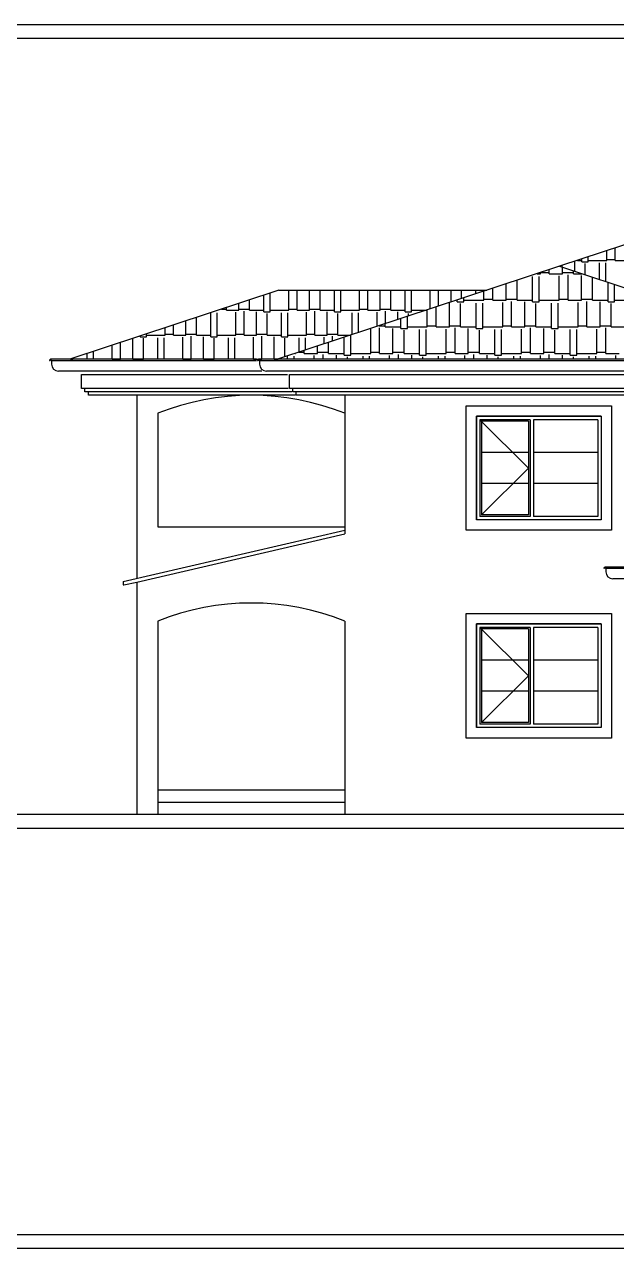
# Model space of a CAD drawing. Extents: x 3907.4 to 3911.57, y -3054.42 to -3053.7.
# Drawn here: x 3910.6411 to 3910.812, y -3054.0531 to -3053.6995 of the extents above; entities that cross this region are included whole.
import ezdxf

# ---------------------------------------------------------------- set-up
doc = ezdxf.new("R2010")
doc.units = 0
doc.header["$LTSCALE"] = 2
doc.header["$MEASUREMENT"] = 0
doc.linetypes.add('ACAD_ISO07W100', pattern=[3.5, 0.5, -3])
for name, color, linetype in [('DOĞRAMA', 2, 'CONTINUOUS'), ('DUVAR', 7, 'CONTINUOUS'), ('KİREMİT', 9, 'CONTINUOUS'), ('TEXT', 11, 'CONTINUOUS')]:
    doc.layers.add(name, color=color, linetype=linetype)

msp = doc.modelspace()

# ---------------------------------------------------------------- linework, layer by layer
at = {"layer": 'DOĞRAMA'}
for p, q in [((3910.807581628489, -3053.812611044727), (3910.771581628489, -3053.812611044727)), ((3910.771581628489, -3053.812611044727), (3910.771581628489, -3053.842611044727)), ((3910.772581628488, -3053.81371048544), (3910.772581628488, -3053.841611044727)), ((3910.787081628489, -3053.81371048544), (3910.772581628488, -3053.81371048544)), ((3910.787081628489, -3053.81371048544), (3910.787081628489, -3053.841611044727)), ((3910.806581628488, -3053.81371048544), (3910.788081628488, -3053.81371048544)), ((3910.788081628488, -3053.81371048544), (3910.788081628488, -3053.841611044727)), ((3910.806581628488, -3053.81371048544), (3910.806581628488, -3053.81971048544)), ((3910.807581628489, -3053.812611044727), (3910.807581628489, -3053.842611044727)), ((3910.806581628488, -3053.817256552561), (3910.806581628488, -3053.841611044727)), ((3910.807581628489, -3053.842611044727), (3910.771581628489, -3053.842611044727)), ((3910.787081628489, -3053.841611044727), (3910.772581628488, -3053.841611044727)), ((3910.806581628488, -3053.841611044727), (3910.788081628488, -3053.841611044727)), ((3910.807581628489, -3053.872611044726), (3910.771581628489, -3053.872611044726)), ((3910.771581628489, -3053.872611044726), (3910.771581628489, -3053.902611044727)), ((3910.772581628488, -3053.87371048544), (3910.772581628488, -3053.901611044726)), ((3910.787081628489, -3053.87371048544), (3910.772581628488, -3053.87371048544)), ((3910.787081628489, -3053.87371048544), (3910.787081628489, -3053.901611044726)), ((3910.806581628488, -3053.87371048544), (3910.788081628488, -3053.87371048544)), ((3910.788081628488, -3053.87371048544), (3910.788081628488, -3053.901611044726)), ((3910.806581628488, -3053.87371048544), (3910.806581628488, -3053.87971048544)), ((3910.807581628489, -3053.872611044726), (3910.807581628489, -3053.902611044727)), ((3910.806581628488, -3053.877256552561), (3910.806581628488, -3053.901611044726)), ((3910.807581628489, -3053.902611044727), (3910.771581628489, -3053.902611044727)), ((3910.787081628489, -3053.901611044726), (3910.772581628488, -3053.901611044726)), ((3910.806581628488, -3053.901611044726), (3910.788081628488, -3053.901611044726))]:
    msp.add_line(p, q, dxfattribs=at)
at = {"layer": 'DOĞRAMA', "color": 9, "linetype": 'ACAD_ISO07W100'}
for p, q in [((3910.772581628488, -3053.81371048544), (3910.786581628488, -3053.827610765084)), ((3910.786581628488, -3053.827610765084), (3910.773081628488, -3053.841111044726)), ((3910.772581628488, -3053.87371048544), (3910.786581628488, -3053.887610765084)), ((3910.786581628488, -3053.887610765084), (3910.773081628488, -3053.901111044727))]:
    msp.add_line(p, q, dxfattribs=at)
at = {"layer": 'DOĞRAMA', "color": 6}
for p, q in [((3910.773081628488, -3053.81411048544), (3910.773081628488, -3053.841111044726)), ((3910.786581628488, -3053.81411048544), (3910.773081628488, -3053.81411048544)), ((3910.786581628488, -3053.81411048544), (3910.786581628488, -3053.841111044726)), ((3910.786581628488, -3053.82311048544), (3910.773081628488, -3053.82311048544)), ((3910.806581628488, -3053.82311048544), (3910.788081628488, -3053.82311048544)), ((3910.786581628488, -3053.83211048544), (3910.773081628488, -3053.83211048544)), ((3910.806581628488, -3053.83211048544), (3910.788081628488, -3053.83211048544)), ((3910.786581628488, -3053.841111044726), (3910.773081628488, -3053.841111044726)), ((3910.773081628488, -3053.87411048544), (3910.773081628488, -3053.901111044727)), ((3910.786581628488, -3053.87411048544), (3910.773081628488, -3053.87411048544)), ((3910.786581628488, -3053.87411048544), (3910.786581628488, -3053.901111044727)), ((3910.786581628488, -3053.88311048544), (3910.773081628488, -3053.88311048544)), ((3910.806581628488, -3053.88311048544), (3910.788081628488, -3053.88311048544)), ((3910.786581628488, -3053.89211048544), (3910.773081628488, -3053.89211048544)), ((3910.806581628488, -3053.89211048544), (3910.788081628488, -3053.89211048544)), ((3910.786581628488, -3053.901111044727), (3910.773081628488, -3053.901111044727))]:
    msp.add_line(p, q, dxfattribs=at)
at = {"layer": 'DUVAR', "color": 7}
for p, q in [((3910.831581628488, -3053.757458408872), (3910.795581628488, -3053.769338408872)), ((3910.714581628488, -3053.776268408872), (3910.654166994791, -3053.796205237992)), ((3910.657581628489, -3053.800611044727), (3910.717083703003, -3053.800611044727)), ((3910.657581628489, -3053.804611044727), (3910.657581628489, -3053.800611044727)), ((3910.658581628488, -3053.804611044727), (3910.657581628489, -3053.804611044727)), ((3910.658581628488, -3053.805611044726), (3910.658581628488, -3053.804611044727)), ((3910.659581628488, -3053.805611044726), (3910.658581628488, -3053.805611044726)), ((3910.659581628488, -3053.806611044727), (3910.659581628488, -3053.805611044726)), ((3910.719319398746, -3053.806611044727), (3910.659581628488, -3053.806611044727))]:
    msp.add_line(p, q, dxfattribs=at)
at = {"layer": 'DUVAR', "color": 4}
for p, q in [((3910.795581628488, -3053.769338408872), (3910.714166994791, -3053.796205237992)), ((3910.795581628488, -3053.769338408872), (3910.876996262185, -3053.796205237992)), ((3910.717581628488, -3053.800611044727), (3910.873581628488, -3053.800611044727)), ((3910.717581628488, -3053.804611044727), (3910.717581628488, -3053.800611044727)), ((3910.718581628488, -3053.804611044727), (3910.717581628488, -3053.804611044727)), ((3910.718581628488, -3053.805611044726), (3910.718581628488, -3053.804611044727)), ((3910.719581628488, -3053.805611044726), (3910.718581628488, -3053.805611044726)), ((3910.719581628488, -3053.806611044727), (3910.719581628488, -3053.805611044726)), ((3910.871581628488, -3053.806611044727), (3910.719581628488, -3053.806611044727)), ((3910.394250460824, -3053.931611044727), (3911.082139237683, -3053.931611044727))]:
    msp.add_line(p, q, dxfattribs=at)
at = {"layer": 'DUVAR'}
for p, q in [((3910.714581628488, -3053.776268408872), (3910.774581628488, -3053.776268408872)), ((3910.733581628489, -3053.806611044727), (3910.733581628489, -3053.846611044727)), ((3910.768581628488, -3053.809611044727), (3910.810581628488, -3053.809611044727)), ((3910.768581628488, -3053.845611044726), (3910.768581628488, -3053.809611044727)), ((3910.810581628488, -3053.809611044727), (3910.810581628488, -3053.845611044726)), ((3910.771581628489, -3053.812611044727), (3910.807581628489, -3053.812611044727)), ((3910.771581628489, -3053.842611044727), (3910.771581628489, -3053.812611044727)), ((3910.807581628489, -3053.812611044727), (3910.807581628489, -3053.842611044727)), ((3910.807581628489, -3053.842611044727), (3910.771581628489, -3053.842611044727)), ((3910.810581628488, -3053.845611044726), (3910.768581628488, -3053.845611044726)), ((3910.673581628489, -3053.860611044727), (3910.733581628489, -3053.846611044727)), ((3910.673581628489, -3053.860611044727), (3910.673581628488, -3053.927611044727)), ((3910.768581628488, -3053.869611044727), (3910.810581628488, -3053.869611044727)), ((3910.768581628488, -3053.905611044727), (3910.768581628488, -3053.869611044727)), ((3910.810581628488, -3053.869611044727), (3910.810581628488, -3053.905611044727)), ((3910.679581628488, -3053.871811044727), (3910.679581628488, -3053.927611044727)), ((3910.733581628489, -3053.871811044727), (3910.733581628489, -3053.927611044727)), ((3910.771581628489, -3053.872611044726), (3910.807581628489, -3053.872611044726)), ((3910.771581628489, -3053.902611044727), (3910.771581628489, -3053.872611044726)), ((3910.807581628489, -3053.872611044726), (3910.807581628489, -3053.902611044727)), ((3910.807581628489, -3053.902611044727), (3910.771581628489, -3053.902611044727)), ((3910.810581628488, -3053.905611044727), (3910.768581628488, -3053.905611044727)), ((3910.679581628488, -3053.920611044727), (3910.733581628489, -3053.920611044727)), ((3910.679581628488, -3053.924111044726), (3910.733581628489, -3053.924111044726))]:
    msp.add_line(p, q, dxfattribs=at)
at = {"layer": 'DUVAR', "color": 3}
for p, q in [((3910.717223328495, -3053.804611044727), (3910.658581628488, -3053.804611044727)), ((3910.718333023384, -3053.805611044726), (3910.659581628488, -3053.805611044726)), ((3910.872581628488, -3053.804611044727), (3910.718581628488, -3053.804611044727)), ((3910.871581628488, -3053.805611044726), (3910.719581628488, -3053.805611044726))]:
    msp.add_line(p, q, dxfattribs=at)
at = {"layer": 'DUVAR', "color": 11}
for p, q in [((3910.673581628489, -3053.806611044727), (3910.673581628489, -3053.859466240824)), ((3910.679581628488, -3053.811811044727), (3910.679581628488, -3053.844611044727)), ((3910.679581628488, -3053.844611044727), (3910.733581628489, -3053.844611044727)), ((3910.565581628488, -3053.927611044727), (3910.817581628488, -3053.927611044727))]:
    msp.add_line(p, q, dxfattribs=at)
at = {"layer": 'DUVAR', "color": 2}
for p, q in [((3910.669581628488, -3053.860391240824), (3910.733581628489, -3053.845591240824)), ((3910.669581628488, -3053.860391240824), (3910.669581628488, -3053.8613718215)), ((3910.669581628488, -3053.8613718215), (3910.669777744623, -3053.8613718215)), ((3910.669777744623, -3053.8613718215), (3910.673581628489, -3053.860611044727))]:
    msp.add_line(p, q, dxfattribs=at)
at = {"layer": 'DUVAR', "color": 11}
msp.add_arc((3910.706581628488, -3053.879307198573), 0.07269615384640851, 68.19746466279257, 111.8025353372074, dxfattribs=at)
at = {"layer": 'DUVAR'}
msp.add_arc((3910.706581628488, -3053.939307198573), 0.07269615384640851, 68.19746466279257, 111.8025353372074, dxfattribs=at)
at = {"layer": 'KİREMİT', "color": 6}
for p, q in [((3910.809239728765, -3053.767630880009), (3910.809239728765, -3053.764831235781)), ((3910.811639728764, -3053.767630880009), (3910.811639728764, -3053.764039235781)), ((3910.799939728764, -3053.770776581963), (3910.799939728764, -3053.768080880009)), ((3910.800755958377, -3053.767630880009), (3910.802039728765, -3053.767630880009)), ((3910.802039728765, -3053.768080880009), (3910.802039728765, -3053.767207235781)), ((3910.802039728765, -3053.768080880009), (3910.803839728765, -3053.768080880009)), ((3910.803839728765, -3053.768080880009), (3910.803839728765, -3053.766613235781)), ((3910.803839728765, -3053.767630880009), (3910.809239728765, -3053.767630880009)), ((3910.807139728764, -3053.773152581963), (3910.807139728764, -3053.768380880009)), ((3910.808939728764, -3053.773746581963), (3910.808939728764, -3053.768380880009)), ((3910.809239728765, -3053.767330880009), (3910.811639728764, -3053.767330880009)), ((3910.811639728764, -3053.767630880009), (3910.815239728764, -3053.767630880009)), ((3910.796339728764, -3053.769588581963), (3910.796339728764, -3053.769088235781)), ((3910.802939728765, -3053.771766581963), (3910.802939728765, -3053.768530880009)), ((3910.710239728764, -3053.782480880009), (3910.710239728764, -3053.777701235781)), ((3910.712039728764, -3053.782480880009), (3910.712039728764, -3053.777107235781)), ((3910.717439728764, -3053.782030880009), (3910.717439728764, -3053.776268408872)), ((3910.719839728764, -3053.782030880009), (3910.719839728764, -3053.776268408872)), ((3910.723439728764, -3053.782030880009), (3910.723439728764, -3053.776268408872)), ((3910.726439728764, -3053.782030880009), (3910.726439728764, -3053.776268408872)), ((3910.730639728764, -3053.782480880009), (3910.730639728764, -3053.776268408872)), ((3910.732439728764, -3053.782480880009), (3910.732439728764, -3053.776268408872)), ((3910.737839728764, -3053.782030880009), (3910.737839728764, -3053.776268408872)), ((3910.740239728764, -3053.782030880009), (3910.740239728764, -3053.776268408872)), ((3910.743839728764, -3053.782030880009), (3910.743839728764, -3053.776268408872)), ((3910.746839728764, -3053.782030880009), (3910.746839728764, -3053.776268408872)), ((3910.751039728764, -3053.782480880009), (3910.751039728764, -3053.776268408872)), ((3910.752839728764, -3053.782480880009), (3910.752839728764, -3053.776268408872)), ((3910.758239728764, -3053.781661235781), (3910.758239728764, -3053.776268408872)), ((3910.760639728765, -3053.780869235781), (3910.760639728765, -3053.776268408872)), ((3910.764239728765, -3053.779681235781), (3910.764239728765, -3053.776268408872)), ((3910.767239728764, -3053.778691235781), (3910.767239728764, -3053.776268408872)), ((3910.771439728765, -3053.777305235781), (3910.771439728765, -3053.776268408872)), ((3910.773239728765, -3053.776711235781), (3910.773239728765, -3053.776268408872)), ((3910.698028685649, -3053.781730880009), (3910.699439728764, -3053.781730880009)), ((3910.699439728764, -3053.782030880009), (3910.699439728764, -3053.781265235781)), ((3910.699439728764, -3053.782030880009), (3910.703039728764, -3053.782030880009)), ((3910.703039728764, -3053.782030880009), (3910.703039728764, -3053.780077235781)), ((3910.703039728764, -3053.781730880009), (3910.706039728765, -3053.781730880009)), ((3910.704539728764, -3053.789230880009), (3910.704539728764, -3053.782330880009)), ((3910.706039728765, -3053.782030880009), (3910.706039728765, -3053.779087235781)), ((3910.706039728765, -3053.782030880009), (3910.710239728764, -3053.782030880009)), ((3910.708139728764, -3053.789230880009), (3910.708139728764, -3053.782480880009)), ((3910.710239728764, -3053.782480880009), (3910.712039728764, -3053.782480880009)), ((3910.712039728764, -3053.782030880009), (3910.717439728764, -3053.782030880009)), ((3910.717439728764, -3053.781730880009), (3910.719839728764, -3053.781730880009)), ((3910.719839728764, -3053.782030880009), (3910.723439728764, -3053.782030880009)), ((3910.723439728764, -3053.781730880009), (3910.726439728764, -3053.781730880009)), ((3910.724939728765, -3053.789230880009), (3910.724939728765, -3053.782330880009)), ((3910.726439728764, -3053.782030880009), (3910.730639728764, -3053.782030880009)), ((3910.728539728764, -3053.789230880009), (3910.728539728764, -3053.782480880009)), ((3910.730639728764, -3053.782480880009), (3910.732439728764, -3053.782480880009)), ((3910.732439728764, -3053.782030880009), (3910.737839728764, -3053.782030880009)), ((3910.737839728764, -3053.781730880009), (3910.740239728764, -3053.781730880009)), ((3910.740239728764, -3053.782030880009), (3910.743839728764, -3053.782030880009)), ((3910.743839728764, -3053.781730880009), (3910.746839728764, -3053.781730880009)), ((3910.745339728765, -3053.785918235781), (3910.745339728765, -3053.782330880009)), ((3910.746839728764, -3053.782030880009), (3910.751039728764, -3053.782030880009)), ((3910.748939728765, -3053.784730235781), (3910.748939728765, -3053.782480880009)), ((3910.751039728764, -3053.782480880009), (3910.752839728764, -3053.782480880009)), ((3910.752839728764, -3053.782030880009), (3910.75711959474, -3053.782030880009)), ((3910.687739728764, -3053.789230880009), (3910.687739728764, -3053.785126235781)), ((3910.690739728765, -3053.789230880009), (3910.690739728765, -3053.784136235781)), ((3910.694939728764, -3053.789680880009), (3910.694939728764, -3053.782780880009)), ((3910.696739728764, -3053.789680880009), (3910.696739728764, -3053.782780880009)), ((3910.702139728764, -3053.789230880009), (3910.702139728764, -3053.782630880009)), ((3910.711139728764, -3053.789230880009), (3910.711139728764, -3053.782930880009)), ((3910.715339728764, -3053.789680880009), (3910.715339728764, -3053.782780880009)), ((3910.717139728764, -3053.789680880009), (3910.717139728764, -3053.782780880009)), ((3910.722539728764, -3053.789230880009), (3910.722539728764, -3053.782630880009)), ((3910.731539728764, -3053.789230880009), (3910.731539728764, -3053.782930880009)), ((3910.735739728764, -3053.789086235781), (3910.735739728764, -3053.782780880009)), ((3910.737539728764, -3053.788492235781), (3910.737539728764, -3053.782780880009)), ((3910.742939728764, -3053.786710235781), (3910.742939728764, -3053.782630880009)), ((3910.751939728764, -3053.783740235781), (3910.751939728764, -3053.782930880009)), ((3910.674539728765, -3053.789680880009), (3910.674539728765, -3053.789482235781)), ((3910.674539728765, -3053.789680880009), (3910.676339728765, -3053.789680880009)), ((3910.676339728765, -3053.789680880009), (3910.676339728765, -3053.788888235781)), ((3910.676339728765, -3053.789230880009), (3910.681739728765, -3053.789230880009)), ((3910.681739728765, -3053.789230880009), (3910.681739728765, -3053.787106235781)), ((3910.681739728765, -3053.788930880009), (3910.684139728764, -3053.788930880009)), ((3910.684139728764, -3053.789230880009), (3910.684139728764, -3053.786314235781)), ((3910.684139728764, -3053.789230880009), (3910.687739728764, -3053.789230880009)), ((3910.687739728764, -3053.788930880009), (3910.690739728765, -3053.788930880009)), ((3910.689239728764, -3053.796205237992), (3910.689239728764, -3053.789530880009)), ((3910.690739728765, -3053.789230880009), (3910.694939728764, -3053.789230880009)), ((3910.692839728764, -3053.796205237992), (3910.692839728764, -3053.789680880009)), ((3910.694939728764, -3053.789680880009), (3910.696739728764, -3053.789680880009)), ((3910.696739728764, -3053.789230880009), (3910.702139728764, -3053.789230880009)), ((3910.702139728764, -3053.788930880009), (3910.704539728764, -3053.788930880009)), ((3910.704539728764, -3053.789230880009), (3910.708139728764, -3053.789230880009)), ((3910.708139728764, -3053.788930880009), (3910.711139728764, -3053.788930880009)), ((3910.709639728765, -3053.796205237992), (3910.709639728765, -3053.789530880009)), ((3910.711139728764, -3053.789230880009), (3910.715339728764, -3053.789230880009)), ((3910.713239728765, -3053.796205237992), (3910.713239728765, -3053.789680880009)), ((3910.715339728764, -3053.789680880009), (3910.717139728764, -3053.789680880009)), ((3910.717139728764, -3053.789230880009), (3910.722539728764, -3053.789230880009)), ((3910.722539728764, -3053.788930880009), (3910.724939728765, -3053.788930880009)), ((3910.724939728765, -3053.789230880009), (3910.728539728764, -3053.789230880009)), ((3910.728539728764, -3053.788930880009), (3910.731539728764, -3053.788930880009)), ((3910.730039728764, -3053.790967235781), (3910.730039728764, -3053.789530880009)), ((3910.731539728764, -3053.789230880009), (3910.735301412922, -3053.789230880009)), ((3910.733639728765, -3053.789779235781), (3910.733639728765, -3053.789680880009)), ((3910.666439728765, -3053.796205237992), (3910.666439728765, -3053.792155235781)), ((3910.668839728764, -3053.796205237992), (3910.668839728764, -3053.791363235781)), ((3910.672439728764, -3053.796205237992), (3910.672439728764, -3053.790175235781)), ((3910.675439728765, -3053.796205237992), (3910.675439728765, -3053.790130880009)), ((3910.679639728764, -3053.796205237992), (3910.679639728764, -3053.789980880009)), ((3910.681439728764, -3053.796205237992), (3910.681439728764, -3053.789980880009)), ((3910.686839728764, -3053.796205237992), (3910.686839728764, -3053.789830880009)), ((3910.695839728764, -3053.796205237992), (3910.695839728764, -3053.790130880009)), ((3910.700039728764, -3053.796205237992), (3910.700039728764, -3053.789980880009)), ((3910.701839728764, -3053.796205237992), (3910.701839728764, -3053.789980880009)), ((3910.707239728764, -3053.796205237992), (3910.707239728764, -3053.789830880009)), ((3910.716239728764, -3053.795521235781), (3910.716239728764, -3053.790130880009)), ((3910.720439728765, -3053.794135235781), (3910.720439728765, -3053.789980880009)), ((3910.722239728765, -3053.793541235781), (3910.722239728765, -3053.789980880009)), ((3910.727639728764, -3053.791759235781), (3910.727639728764, -3053.789830880009)), ((3910.654392322013, -3053.796130880009), (3910.655039728764, -3053.796130880009)), ((3910.655039728764, -3053.796205237992), (3910.655039728764, -3053.795917235781)), ((3910.659239728765, -3053.796205237992), (3910.659239728765, -3053.794531235781)), ((3910.661039728765, -3053.796205237992), (3910.661039728765, -3053.793937235781)), ((3910.666439728765, -3053.796130880009), (3910.668839728764, -3053.796130880009)), ((3910.672439728764, -3053.796130880009), (3910.675439728765, -3053.796130880009)), ((3910.686839728764, -3053.796130880009), (3910.689239728764, -3053.796130880009)), ((3910.692839728764, -3053.796130880009), (3910.695839728764, -3053.796130880009)), ((3910.707239728764, -3053.796130880009), (3910.709639728765, -3053.796130880009)), ((3910.713239728765, -3053.796130880009), (3910.714392322013, -3053.796130880009))]:
    msp.add_line(p, q, dxfattribs=at)
at = {"layer": 'KİREMİT', "color": 2}
for p, q in [((3910.78911959474, -3053.771470880009), (3910.790039728764, -3053.771470880009)), ((3910.790039728764, -3053.771470880009), (3910.790039728764, -3053.771167235781)), ((3910.79008929171, -3053.771150880009), (3910.792599728764, -3053.771150880009)), ((3910.792599728764, -3053.771470880009), (3910.792599728764, -3053.770322435781)), ((3910.792599728764, -3053.771470880009), (3910.796439728764, -3053.771470880009)), ((3910.796439728764, -3053.771470880009), (3910.796439728764, -3053.769621581963)), ((3910.796439728764, -3053.771150880009), (3910.799639728764, -3053.771150880009)), ((3910.798039728764, -3053.779150880009), (3910.798039728764, -3053.771790880009)), ((3910.799639728764, -3053.771470880009), (3910.799639728764, -3053.770677581963)), ((3910.799639728764, -3053.771470880009), (3910.802043662237, -3053.771470880009)), ((3910.801879728765, -3053.779150880009), (3910.801879728765, -3053.771950880009)), ((3910.780119728764, -3053.779150880009), (3910.780119728764, -3053.774440835781)), ((3910.783319728765, -3053.779150880009), (3910.783319728765, -3053.773384835781)), ((3910.787799728765, -3053.779630880009), (3910.787799728765, -3053.772270880009)), ((3910.789719728764, -3053.779630880009), (3910.789719728764, -3053.772270880009)), ((3910.795479728764, -3053.779150880009), (3910.795479728764, -3053.772110880009)), ((3910.805079728764, -3053.779150880009), (3910.805079728764, -3053.772472781963)), ((3910.809559728764, -3053.779630880009), (3910.809559728764, -3053.773951181963)), ((3910.811479728764, -3053.779630880009), (3910.811479728764, -3053.774584781963)), ((3910.767959728764, -3053.779630880009), (3910.767959728764, -3053.778453635781)), ((3910.773719728764, -3053.779150880009), (3910.773719728764, -3053.776552835781)), ((3910.773719728764, -3053.778830880009), (3910.776279728765, -3053.778830880009)), ((3910.776279728765, -3053.779150880009), (3910.776279728765, -3053.775708035781)), ((3910.780119728764, -3053.778830880009), (3910.783319728765, -3053.778830880009)), ((3910.795479728764, -3053.778830880009), (3910.798039728764, -3053.778830880009)), ((3910.801879728765, -3053.778830880009), (3910.805079728764, -3053.778830880009)), ((3910.757399728765, -3053.786830880009), (3910.757399728765, -3053.781938435781)), ((3910.759959728764, -3053.786830880009), (3910.759959728764, -3053.781093635781)), ((3910.763799728764, -3053.786830880009), (3910.763799728764, -3053.779826435781)), ((3910.765846867467, -3053.779150880009), (3910.766039728765, -3053.779150880009)), ((3910.766039728765, -3053.779630880009), (3910.766039728765, -3053.779087235781)), ((3910.766039728765, -3053.779630880009), (3910.767959728764, -3053.779630880009)), ((3910.766999728764, -3053.786830880009), (3910.766999728764, -3053.780110880009)), ((3910.767959728764, -3053.779150880009), (3910.773719728764, -3053.779150880009)), ((3910.771479728764, -3053.787310880009), (3910.771479728764, -3053.779950880009)), ((3910.773399728765, -3053.787310880009), (3910.773399728765, -3053.779950880009)), ((3910.776279728765, -3053.779150880009), (3910.780119728764, -3053.779150880009)), ((3910.779159728765, -3053.786830880009), (3910.779159728765, -3053.779790880009)), ((3910.781719728765, -3053.786830880009), (3910.781719728765, -3053.779470880009)), ((3910.783319728765, -3053.779150880009), (3910.787799728765, -3053.779150880009)), ((3910.785559728764, -3053.786830880009), (3910.785559728764, -3053.779630880009)), ((3910.787799728765, -3053.779630880009), (3910.789719728764, -3053.779630880009)), ((3910.788759728764, -3053.786830880009), (3910.788759728764, -3053.780110880009)), ((3910.789719728764, -3053.779150880009), (3910.795479728764, -3053.779150880009)), ((3910.793239728765, -3053.787310880009), (3910.793239728765, -3053.779950880009)), ((3910.795159728764, -3053.787310880009), (3910.795159728764, -3053.779950880009)), ((3910.798039728764, -3053.779150880009), (3910.801879728765, -3053.779150880009)), ((3910.800919728764, -3053.786830880009), (3910.800919728764, -3053.779790880009)), ((3910.803479728765, -3053.786830880009), (3910.803479728765, -3053.779470880009)), ((3910.805079728764, -3053.779150880009), (3910.809559728764, -3053.779150880009)), ((3910.807319728764, -3053.786830880009), (3910.807319728764, -3053.779630880009)), ((3910.809559728764, -3053.779630880009), (3910.811479728764, -3053.779630880009)), ((3910.810519728765, -3053.786830880009), (3910.810519728765, -3053.780110880009)), ((3910.811479728764, -3053.779150880009), (3910.817239728764, -3053.779150880009)), ((3910.745239728764, -3053.786830880009), (3910.745239728764, -3053.785951235781)), ((3910.749719728764, -3053.787310880009), (3910.749719728764, -3053.784472835781)), ((3910.751639728765, -3053.787310880009), (3910.751639728765, -3053.783839235781)), ((3910.735319728764, -3053.794990880009), (3910.735319728764, -3053.789224835781)), ((3910.741079728764, -3053.794510880009), (3910.741079728764, -3053.787470880009)), ((3910.743543837164, -3053.786510880009), (3910.745239728764, -3053.786510880009)), ((3910.743639728764, -3053.794510880009), (3910.743639728764, -3053.787150880009)), ((3910.745239728764, -3053.786830880009), (3910.749719728764, -3053.786830880009)), ((3910.747479728765, -3053.794510880009), (3910.747479728765, -3053.787310880009)), ((3910.749719728764, -3053.787310880009), (3910.751639728765, -3053.787310880009)), ((3910.750679728764, -3053.794510880009), (3910.750679728764, -3053.787790880009)), ((3910.751639728765, -3053.786830880009), (3910.757399728765, -3053.786830880009)), ((3910.755159728764, -3053.794990880009), (3910.755159728764, -3053.787630880009)), ((3910.757079728764, -3053.794990880009), (3910.757079728764, -3053.787630880009)), ((3910.757399728765, -3053.786510880009), (3910.759959728764, -3053.786510880009)), ((3910.759959728764, -3053.786830880009), (3910.763799728764, -3053.786830880009)), ((3910.762839728764, -3053.794510880009), (3910.762839728764, -3053.787470880009)), ((3910.763799728764, -3053.786510880009), (3910.766999728764, -3053.786510880009)), ((3910.765399728764, -3053.794510880009), (3910.765399728764, -3053.787150880009)), ((3910.766999728764, -3053.786830880009), (3910.771479728764, -3053.786830880009)), ((3910.769239728764, -3053.794510880009), (3910.769239728764, -3053.787310880009)), ((3910.771479728764, -3053.787310880009), (3910.773399728765, -3053.787310880009)), ((3910.772439728764, -3053.794510880009), (3910.772439728764, -3053.787790880009)), ((3910.773399728765, -3053.786830880009), (3910.779159728765, -3053.786830880009)), ((3910.776919728764, -3053.794990880009), (3910.776919728764, -3053.787630880009)), ((3910.778839728765, -3053.794990880009), (3910.778839728765, -3053.787630880009)), ((3910.779159728765, -3053.786510880009), (3910.781719728765, -3053.786510880009)), ((3910.781719728765, -3053.786830880009), (3910.785559728764, -3053.786830880009)), ((3910.784599728765, -3053.794510880009), (3910.784599728765, -3053.787470880009)), ((3910.785559728764, -3053.786510880009), (3910.788759728764, -3053.786510880009)), ((3910.787159728764, -3053.794510880009), (3910.787159728764, -3053.787150880009)), ((3910.788759728764, -3053.786830880009), (3910.793239728765, -3053.786830880009)), ((3910.790999728764, -3053.794510880009), (3910.790999728764, -3053.787310880009)), ((3910.793239728765, -3053.787310880009), (3910.795159728764, -3053.787310880009)), ((3910.794199728764, -3053.794510880009), (3910.794199728764, -3053.787790880009)), ((3910.795159728764, -3053.786830880009), (3910.800919728764, -3053.786830880009)), ((3910.798679728764, -3053.794990880009), (3910.798679728764, -3053.787630880009)), ((3910.800599728765, -3053.794990880009), (3910.800599728765, -3053.787630880009)), ((3910.800919728764, -3053.786510880009), (3910.803479728765, -3053.786510880009)), ((3910.803479728765, -3053.786830880009), (3910.807319728764, -3053.786830880009)), ((3910.806359728765, -3053.794510880009), (3910.806359728765, -3053.787470880009)), ((3910.807319728764, -3053.786510880009), (3910.810519728765, -3053.786510880009)), ((3910.808919728765, -3053.794510880009), (3910.808919728765, -3053.787150880009)), ((3910.810519728765, -3053.786830880009), (3910.814999728765, -3053.786830880009)), ((3910.725719728764, -3053.794510880009), (3910.725719728764, -3053.792392835781)), ((3910.728919728765, -3053.794510880009), (3910.728919728765, -3053.791336835781)), ((3910.733399728764, -3053.794990880009), (3910.733399728764, -3053.789858435781)), ((3910.717079728764, -3053.796205237992), (3910.717079728764, -3053.795310880009)), ((3910.718999728765, -3053.796205237992), (3910.718999728765, -3053.795310880009)), ((3910.719301412922, -3053.794510880009), (3910.719319728764, -3053.794510880009)), ((3910.719319728764, -3053.794510880009), (3910.719319728764, -3053.794504835781)), ((3910.720271109892, -3053.794190880009), (3910.721879728765, -3053.794190880009)), ((3910.721879728765, -3053.794510880009), (3910.721879728765, -3053.793660035781)), ((3910.721879728765, -3053.794510880009), (3910.725719728764, -3053.794510880009)), ((3910.724759728765, -3053.796205237992), (3910.724759728765, -3053.795150880009)), ((3910.725719728764, -3053.794190880009), (3910.728919728765, -3053.794190880009)), ((3910.727319728765, -3053.796205237992), (3910.727319728765, -3053.794830880009)), ((3910.728919728765, -3053.794510880009), (3910.733399728764, -3053.794510880009)), ((3910.731159728764, -3053.796205237992), (3910.731159728764, -3053.794990880009)), ((3910.733399728764, -3053.794990880009), (3910.735319728764, -3053.794990880009)), ((3910.734359728765, -3053.796205237992), (3910.734359728765, -3053.795470880009)), ((3910.735319728764, -3053.794510880009), (3910.741079728764, -3053.794510880009)), ((3910.738839728765, -3053.796205237992), (3910.738839728765, -3053.795310880009)), ((3910.740759728764, -3053.796205237992), (3910.740759728764, -3053.795310880009)), ((3910.741079728764, -3053.794190880009), (3910.743639728764, -3053.794190880009)), ((3910.743639728764, -3053.794510880009), (3910.747479728765, -3053.794510880009)), ((3910.746519728764, -3053.796205237992), (3910.746519728764, -3053.795150880009)), ((3910.747479728765, -3053.794190880009), (3910.750679728764, -3053.794190880009)), ((3910.749079728765, -3053.796205237992), (3910.749079728765, -3053.794830880009)), ((3910.750679728764, -3053.794510880009), (3910.755159728764, -3053.794510880009)), ((3910.752919728764, -3053.796205237992), (3910.752919728764, -3053.794990880009)), ((3910.755159728764, -3053.794990880009), (3910.757079728764, -3053.794990880009)), ((3910.756119728765, -3053.796205237992), (3910.756119728765, -3053.795470880009)), ((3910.757079728764, -3053.794510880009), (3910.762839728764, -3053.794510880009)), ((3910.760599728764, -3053.796205237992), (3910.760599728764, -3053.795310880009)), ((3910.762519728764, -3053.796205237992), (3910.762519728764, -3053.795310880009)), ((3910.762839728764, -3053.794190880009), (3910.765399728764, -3053.794190880009)), ((3910.765399728764, -3053.794510880009), (3910.769239728764, -3053.794510880009)), ((3910.768279728764, -3053.796205237992), (3910.768279728764, -3053.795150880009)), ((3910.769239728764, -3053.794190880009), (3910.772439728764, -3053.794190880009)), ((3910.770839728764, -3053.796205237992), (3910.770839728764, -3053.794830880009)), ((3910.772439728764, -3053.794510880009), (3910.776919728764, -3053.794510880009)), ((3910.774679728765, -3053.796205237992), (3910.774679728765, -3053.794990880009)), ((3910.776919728764, -3053.794990880009), (3910.778839728765, -3053.794990880009)), ((3910.777879728764, -3053.796205237992), (3910.777879728764, -3053.795470880009)), ((3910.778839728765, -3053.794510880009), (3910.784599728765, -3053.794510880009)), ((3910.782359728764, -3053.796205237992), (3910.782359728764, -3053.795310880009)), ((3910.784279728764, -3053.796205237992), (3910.784279728764, -3053.795310880009)), ((3910.784599728765, -3053.794190880009), (3910.787159728764, -3053.794190880009)), ((3910.787159728764, -3053.794510880009), (3910.790999728764, -3053.794510880009)), ((3910.790039728764, -3053.796205237992), (3910.790039728764, -3053.795150880009)), ((3910.790999728764, -3053.794190880009), (3910.794199728764, -3053.794190880009)), ((3910.792599728764, -3053.796205237992), (3910.792599728764, -3053.794830880009)), ((3910.794199728764, -3053.794510880009), (3910.798679728764, -3053.794510880009)), ((3910.796439728764, -3053.796205237992), (3910.796439728764, -3053.794990880009)), ((3910.798679728764, -3053.794990880009), (3910.800599728765, -3053.794990880009)), ((3910.799639728764, -3053.796205237992), (3910.799639728764, -3053.795470880009)), ((3910.800599728765, -3053.794510880009), (3910.806359728765, -3053.794510880009)), ((3910.804119728764, -3053.796205237992), (3910.804119728764, -3053.795310880009)), ((3910.806039728765, -3053.796205237992), (3910.806039728765, -3053.795310880009)), ((3910.806359728765, -3053.794190880009), (3910.808919728765, -3053.794190880009)), ((3910.808919728765, -3053.794510880009), (3910.812759728764, -3053.794510880009)), ((3910.811799728765, -3053.796205237992), (3910.811799728765, -3053.795150880009))]:
    msp.add_line(p, q, dxfattribs=at)
at = {"layer": 'KİREMİT'}
for p, q in [((3910.64855487358, -3053.796605237992), (3910.64835487358, -3053.796605237992)), ((3910.708082161282, -3053.796205237992), (3910.64875487358, -3053.796205237992)), ((3910.64895487358, -3053.796605237992), (3910.64895487358, -3053.797605237992)), ((3910.708082161282, -3053.796605237992), (3910.64895487358, -3053.796605237992)), ((3910.70855487358, -3053.796605237992), (3910.70835487358, -3053.796605237992)), ((3910.882408383397, -3053.796205237992), (3910.70875487358, -3053.796205237992)), ((3910.70895487358, -3053.796605237992), (3910.70895487358, -3053.797605237992)), ((3910.882208383397, -3053.796605237992), (3910.70895487358, -3053.796605237992)), ((3910.709661383622, -3053.799605237992), (3910.65095487358, -3053.799605237992)), ((3910.880208383397, -3053.799605237992), (3910.71095487358, -3053.799605237992)), ((3910.80855487358, -3053.856605237992), (3910.80835487358, -3053.856605237992)), ((3910.900581628488, -3053.856205237992), (3910.80875487358, -3053.856205237992)), ((3910.80895487358, -3053.856605237992), (3910.80895487358, -3053.857605237992)), ((3910.900581628488, -3053.856605237992), (3910.80895487358, -3053.856605237992)), ((3910.900581628488, -3053.859605237992), (3910.81095487358, -3053.859605237992))]:
    msp.add_line(p, q, dxfattribs=at)
for centre, radius, start, end in [((3910.64875487358, -3053.796605237992), 0.0004000000000000002, 90, 180), ((3910.64875487358, -3053.796605237992), 0.0002000000000000001, 0, 180), ((3910.70875487358, -3053.796605237992), 0.0004000000000000002, 90, 180), ((3910.70875487358, -3053.796605237992), 0.0002000000000000001, 0, 180), ((3910.65095487358, -3053.797605237992), 0.002000000000000001, 180, 270), ((3910.71095487358, -3053.797605237992), 0.002000000000000001, 180, 270), ((3910.80875487358, -3053.856605237992), 0.0004000000000000002, 90, 180), ((3910.80875487358, -3053.856605237992), 0.0002000000000000001, 0, 180), ((3910.81095487358, -3053.857605237992), 0.002000000000000001, 180, 270)]:
    msp.add_arc(centre, radius, start, end, dxfattribs=at)
at = {"layer": 'TEXT', "color": 30}
for p, q in [((3910.371821334198, -3053.699480489184), (3911.094807748976, -3053.699480489184)), ((3911.094807748976, -3054.053082252563), (3910.371821334198, -3054.053082252563))]:
    msp.add_line(p, q, dxfattribs=at)
at = {"layer": 'TEXT', "color": 5, "ltscale": 50}
for p, q in [((3910.378821334198, -3053.703480489184), (3911.087807748976, -3053.703480489184)), ((3911.087807748976, -3054.049082252563), (3910.378821334198, -3054.049082252563))]:
    msp.add_line(p, q, dxfattribs=at)

doc.saveas('drawing.dxf')
